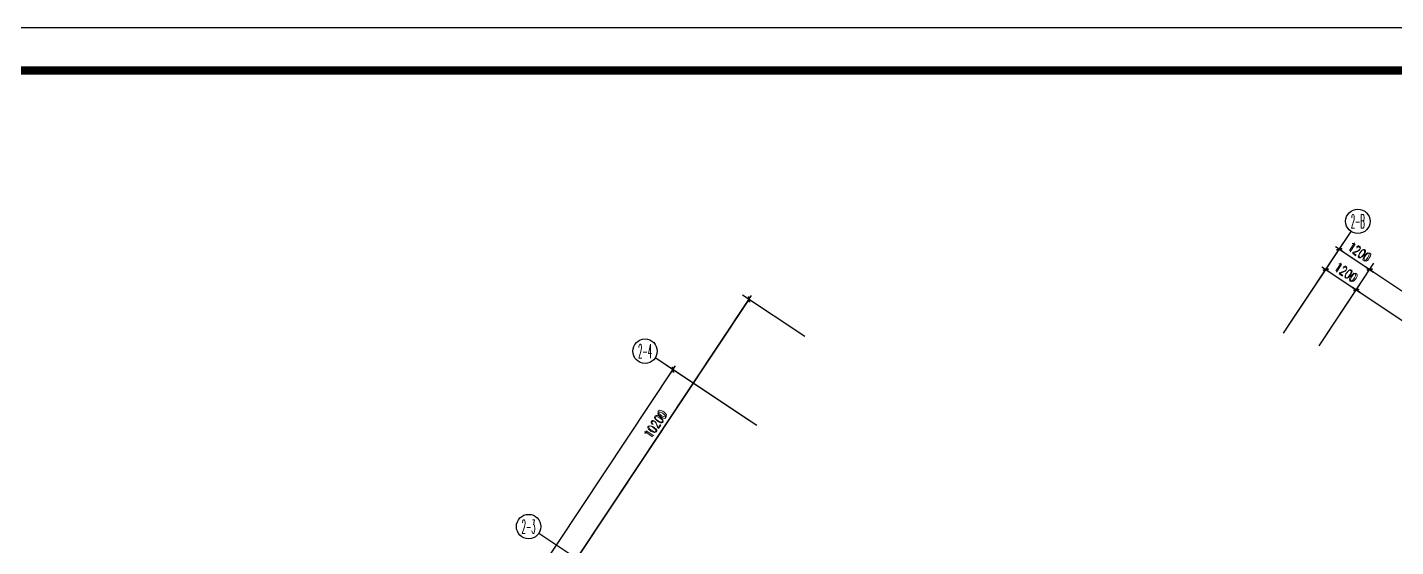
# Model space of a CAD drawing. Extents: x -149393 to 1177518, y -366685 to 296590.
# Drawn here: x 906021 to 950884, y -209689 to -192676 of the extents above; entities that cross this region are included whole.
import ezdxf
from ezdxf.enums import TextEntityAlignment as Align

# ---------------------------------------------------------------- set-up
doc = ezdxf.new("R2010")
doc.units = 0
doc.header["$LTSCALE"] = 1000
doc.header["$MEASUREMENT"] = 0
doc.layers.get('0').update_dxf_attribs({"linetype": 'CONTINUOUS'})
doc.layers.get('Defpoints').update_dxf_attribs({"linetype": 'CONTINUOUS'})
for name, color, linetype in [('AXIS', 3, 'CONTINUOUS'), ('AXIS_TEXT', 7, 'CONTINUOUS'), ('PUB_TITLE', 253, 'CONTINUOUS')]:
    doc.layers.add(name, color=color, linetype=linetype)
doc.styles.add('_TCH_AXIS', font='COMPLEX', dxfattribs={"bigfont": 'GBCBIG'})
doc.styles.add('_TCH_DIM_T3', font='SIMPLEX', dxfattribs={"width": 0.705882, "bigfont": 'GBCBIG'})
doc.styles.add('COMPLEX', font='COMPLEX')
doc.styles.add('DIM_FONT', font='SIMPLEX.shx', dxfattribs={"width": 0.8})
doc.dimstyles.new('_TCH_ARCH&&100', dxfattribs={"dimtxt": 297.5, "dimasz": 100, "dimexe": 250, "dimexo": 300, "dimgap": 126.25, "dimtad": 1, "dimdec": 0, "dimzin": 0, "dimdsep": 46, "dimtxsty": '_TCH_DIM_T3', "dimblk": 'ARCHTICK', "dimcen": 0.09, "dimclrt": 7, "dimazin": 2, "dimtfac": 1, "dimtdec": 0, "dimtix": 1, "dimtmove": 2, "dimatfit": 3, "dimfxl": 1, "dimtolj": 1, "dimtzin": 0, "dimarcsym": 0})
doc.dimstyles.new('DIMN', dxfattribs={"dimtxt": 300, "dimasz": 1, "dimexe": 250, "dimexo": 300, "dimgap": 150, "dimtad": 1, "dimdec": 0, "dimdsep": 46, "dimtxsty": 'DIM_FONT', "dimblk": '_DIMX', "dimcen": 2.5, "dimclrt": 7, "dimadec": 0, "dimazin": 0, "dimtfac": 1, "dimtdec": 0, "dimtix": 1, "dimtmove": 2, "dimatfit": 3, "dimldrblk": '_DIMX', "dimfxl": 1, "dimtolj": 1, "dimarcsym": 0})

# ---------------------------------------------------------------- blocks, each defined once
blk = doc.blocks.new('_DIMX')
blk.add_line((-150, 0), (150, 0))
at = {"const_width": 50}
blk.add_lwpolyline([(-70, -70), (70, 70)], dxfattribs=at)
blk = doc.blocks.new('_ArchTick')
at = {"color": 0, "linetype": 'ByBlock', "const_width": 0.4}
blk.add_lwpolyline([(-0.5, -0.5), (0.5, 0.5)], dxfattribs=at)
blk = doc.blocks.new('*D1497')
at = {"layer": 'AXIS', "color": 0, "lineweight": -2, "transparency": 16777216}
for p, q in [((948376, -203109), (949732, -201069)), ((949594, -201277), (955591, -205261)), ((954373, -207094), (955729, -205053))]:
    blk.add_line(p, q, dxfattribs=at)
at = {"layer": 'Defpoints', "color": 0, "transparency": 16777216}
for p in [(948210, -203359), (955591, -205261), (954207, -207344)]:
    blk.add_point(p, dxfattribs=at)
at = {"layer": 'AXIS', "color": 0, "lineweight": -2, "transparency": 16777216, "xscale": 100, "yscale": 100, "zscale": 100}
for p, rotation in [((949594, -201277), 146.3999999999997), ((955591, -205261), 326.3999999999997)]:
    blk.add_blockref('_ArchTick', p, dxfattribs=dict(at, rotation=rotation))
at = {"layer": 'AXIS', "color": 7, "transparency": 16777216, "insert": (952745, -203040), "char_height": 297.5, "attachment_point": 5, "rotation": 326.4, "style": '_TCH_DIM_T3'}
blk.add_mtext('\\A1;7200', dxfattribs=at)
blk = doc.blocks.new('*D1498')
at = {"layer": 'AXIS', "color": 0, "lineweight": -2, "transparency": 16777216}
for p, q in [((948376, -203109), (950175, -200402)), ((950037, -200611), (956034, -204595)), ((954373, -207094), (956172, -204387))]:
    blk.add_line(p, q, dxfattribs=at)
at = {"layer": 'Defpoints', "color": 0, "transparency": 16777216}
for p in [(948210, -203359), (956034, -204595), (954207, -207344)]:
    blk.add_point(p, dxfattribs=at)
at = {"layer": 'AXIS', "color": 0, "lineweight": -2, "transparency": 16777216, "xscale": 100, "yscale": 100, "zscale": 100}
for p, rotation in [((950037, -200611), 146.3999999999997), ((956034, -204595), 326.3999999999997)]:
    blk.add_blockref('_ArchTick', p, dxfattribs=dict(at, rotation=rotation))
at = {"layer": 'AXIS', "color": 7, "transparency": 16777216, "insert": (953187, -202374), "char_height": 297.5, "attachment_point": 5, "rotation": 326.4, "style": '_TCH_DIM_T3'}
blk.add_mtext('\\A1;7200', dxfattribs=at)
blk = doc.blocks.new('*D1499')
at = {"layer": 'AXIS', "color": 0, "lineweight": -2, "transparency": 16777216}
for p, q in [((947377, -202445), (948733, -200405)), ((948594, -200613), (949594, -201277)), ((948376, -203109), (949732, -201069))]:
    blk.add_line(p, q, dxfattribs=at)
at = {"layer": 'Defpoints', "color": 0, "transparency": 16777216}
for p in [(949594, -201277), (947211, -202695), (948210, -203359)]:
    blk.add_point(p, dxfattribs=at)
at = {"layer": 'AXIS', "color": 0, "lineweight": -2, "transparency": 16777216, "xscale": 100, "yscale": 100, "zscale": 100}
for p, rotation in [((948594, -200613), 146.4000000000012), ((949594, -201277), 326.4000000000012)]:
    blk.add_blockref('_ArchTick', p, dxfattribs=dict(at, rotation=rotation))
at = {"layer": 'AXIS', "color": 7, "transparency": 16777216, "insert": (949246, -200716), "char_height": 297.5, "attachment_point": 5, "rotation": 326.4, "style": '_TCH_DIM_T3'}
blk.add_mtext('\\A1;1200', dxfattribs=at)
blk = doc.blocks.new('*D1500')
at = {"layer": 'AXIS', "color": 0, "lineweight": -2, "transparency": 16777216}
for p, q in [((947377, -202445), (949175, -199738)), ((949037, -199947), (950037, -200611)), ((948376, -203109), (950175, -200402))]:
    blk.add_line(p, q, dxfattribs=at)
at = {"layer": 'Defpoints', "color": 0, "transparency": 16777216}
for p in [(950037, -200611), (947211, -202695), (948210, -203359)]:
    blk.add_point(p, dxfattribs=at)
at = {"layer": 'AXIS', "color": 0, "lineweight": -2, "transparency": 16777216, "xscale": 100, "yscale": 100, "zscale": 100}
for p, rotation in [((949037, -199947), 146.4000000000012), ((950037, -200611), 326.4000000000012)]:
    blk.add_blockref('_ArchTick', p, dxfattribs=dict(at, rotation=rotation))
at = {"layer": 'AXIS', "color": 7, "transparency": 16777216, "insert": (949689, -200050), "char_height": 297.5, "attachment_point": 5, "rotation": 326.4, "style": '_TCH_DIM_T3'}
blk.add_mtext('\\A1;1200', dxfattribs=at)
blk = doc.blocks.new('*D1501')
at = {"layer": 'AXIS', "color": 0, "lineweight": -2, "transparency": 16777216}
for p, q in [((924038, -210084), (929683, -201588)), ((931515, -202806), (929474, -201450)), ((925870, -211301), (923830, -209946))]:
    blk.add_line(p, q, dxfattribs=at)
at = {"layer": 'Defpoints', "color": 0, "transparency": 16777216}
for p in [(929683, -201588), (931765, -202972), (926120, -211467)]:
    blk.add_point(p, dxfattribs=at)
at = {"layer": 'AXIS', "color": 0, "lineweight": -2, "transparency": 16777216, "xscale": 100, "yscale": 100, "zscale": 100}
for p, rotation in [((929683, -201588), 56.39999999999981), ((924038, -210084), 236.3999999999998)]:
    blk.add_blockref('_ArchTick', p, dxfattribs=dict(at, rotation=rotation))
at = {"layer": 'AXIS', "color": 7, "transparency": 16777216, "insert": (926631, -205684), "char_height": 297.5, "attachment_point": 5, "rotation": 56.4, "style": '_TCH_DIM_T3'}
blk.add_mtext('\\A1;10200', dxfattribs=at)
blk = doc.blocks.new('*D1504')
at = {"layer": 'AXIS', "color": 0, "lineweight": -2, "transparency": 16777216}
for p, q in [((915735, -221136), (927190, -203894)), ((929689, -205554), (926982, -203756)), ((918234, -222796), (915527, -220997))]:
    blk.add_line(p, q, dxfattribs=at)
at = {"layer": 'Defpoints', "color": 0, "transparency": 16777216}
for p in [(927190, -203894), (929939, -205720), (918484, -222962)]:
    blk.add_point(p, dxfattribs=at)
at = {"layer": 'AXIS', "color": 0, "lineweight": -2, "transparency": 16777216, "xscale": 100, "yscale": 100, "zscale": 100}
for p, rotation in [((927190, -203894), 56.39999999999999), ((915735, -221136), 236.4)]:
    blk.add_blockref('_ArchTick', p, dxfattribs=dict(at, rotation=rotation))
at = {"layer": 'AXIS', "color": 7, "transparency": 16777216, "insert": (921233, -212363), "char_height": 297.5, "attachment_point": 5, "rotation": 56.4, "style": '_TCH_DIM_T3'}
blk.add_mtext('\\A1;20700', dxfattribs=at)
blk = doc.blocks.new('_AXISO')
blk.add_circle((0, 0), 0.5)
at = {"layer": 'AXIS_TEXT', "style": 'COMPLEX', "width": 1.041667}
blk.add_attdef('A', text='', height=0.56, dxfattribs=at).set_placement((-0.25, -0.28), (0.25, -0.28), align=Align.FIT)

msp = doc.modelspace()

# ---------------------------------------------------------------- linework, layer by layer
at = {"layer": 'AXIS'}
for p, q in [((947210.8, -202695.3), (949424.4, -199363.6)), ((929938.8, -205720.3), (926607.1, -203506.7)), ((926120.4, -211467.4), (922788.7, -209253.9))]:
    msp.add_line(p, q, dxfattribs=at)
msp.add_circle((949645.8, -199030.4), 400, dxfattribs=at)
at = {"layer": 'PUB_TITLE'}
msp.add_lwpolyline([(856650.3, -192676.1), (975450.3, -192676.1), (975450.3, -276684.6), (856650.3, -276684.6)], close=True, dxfattribs=at)
at = {"layer": 'PUB_TITLE', "const_width": 270.7}
msp.add_lwpolyline([(863721.7, -194090.4), (974036, -194090.4), (974036, -275270.4), (863721.7, -275270.4), (863721.7, -194090.4)], close=True, dxfattribs=at)

# ---------------------------------------------------------------- block references
at = {"layer": 'AXIS'}
ref = msp.add_blockref('_AXISO', (926273.9, -203285.4), dxfattribs=dict(at, xscale=800, yscale=800, zscale=800))
ref.add_attrib('A', '2-4', dxfattribs={"layer": 'AXIS_TEXT', "height": 452.55, "style": '_TCH_AXIS', "width": 0.33871}).set_placement((926047.6, -203511.6), (926500.2, -203511.6), align=Align.FIT)
ref = msp.add_blockref('_AXISO', (922455.5, -209032.5), dxfattribs=dict(at, xscale=800, yscale=800, zscale=800))
ref.add_attrib('A', '2-3', dxfattribs={"layer": 'AXIS_TEXT', "height": 452.55, "style": '_TCH_AXIS', "width": 0.35}).set_placement((922229.2, -209258.8), (922681.8, -209258.8), align=Align.FIT)

# ---------------------------------------------------------------- texts
at = {"layer": 'AXIS', "color": 7, "style": '_TCH_AXIS', "width": 0.333333}
msp.add_text('2-B', height=452.55, dxfattribs=at).set_placement((949419.5, -199256.7), (949872, -199256.7), align=Align.FIT)

# ---------------------------------------------------------------- dimensions: what is measured, and where the dimension line sits
at = {"layer": 'AXIS'}
for p1, p2, distance in [((947210.8, -202695.3), (948210.3, -203359.3), 3300), ((947210.8, -202695.3), (948210.3, -203359.3), 2500), ((948210.3, -203359.3), (954207.4, -207343.7), 3300), ((948210.3, -203359.3), (954207.4, -207343.7), 2500), ((926120.4, -211467.4), (931764.9, -202971.6), 2500), ((918483.5, -222961.8), (929938.8, -205720.3), 3300)]:
    msp.add_aligned_dim(p1=p1, p2=p2, distance=distance, dimstyle='DIMN', dxfattribs=at).render()
for p1, p2, distance, picture, middle in [((947210.8, -202695.3), (948210.3, -203359.3), 3300, '*D1500', (949689, -200049.6)), ((947210.8, -202695.3), (948210.3, -203359.3), 2500, '*D1499', (949246.2, -200715.9)), ((948210.3, -203359.3), (954207.4, -207343.7), 3300, '*D1498', (953187.2, -202373.8)), ((948210.3, -203359.3), (954207.4, -207343.7), 2500, '*D1497', (952744.5, -203040.2)), ((926120.4, -211467.4), (931764.9, -202971.6), 2500, '*D1501', (926631.3, -205683.9)), ((918483.5, -222961.8), (929938.8, -205720.3), 3300, '*D1504', (921233.5, -212362.6))]:
    dim = msp.add_aligned_dim(p1=p1, p2=p2, distance=distance, dimstyle='_TCH_ARCH&&100', dxfattribs=at)
    dim.commit()
    dim.dimension.update_dxf_attribs({"geometry": picture, "text_midpoint": middle})

doc.saveas('drawing.dxf')
